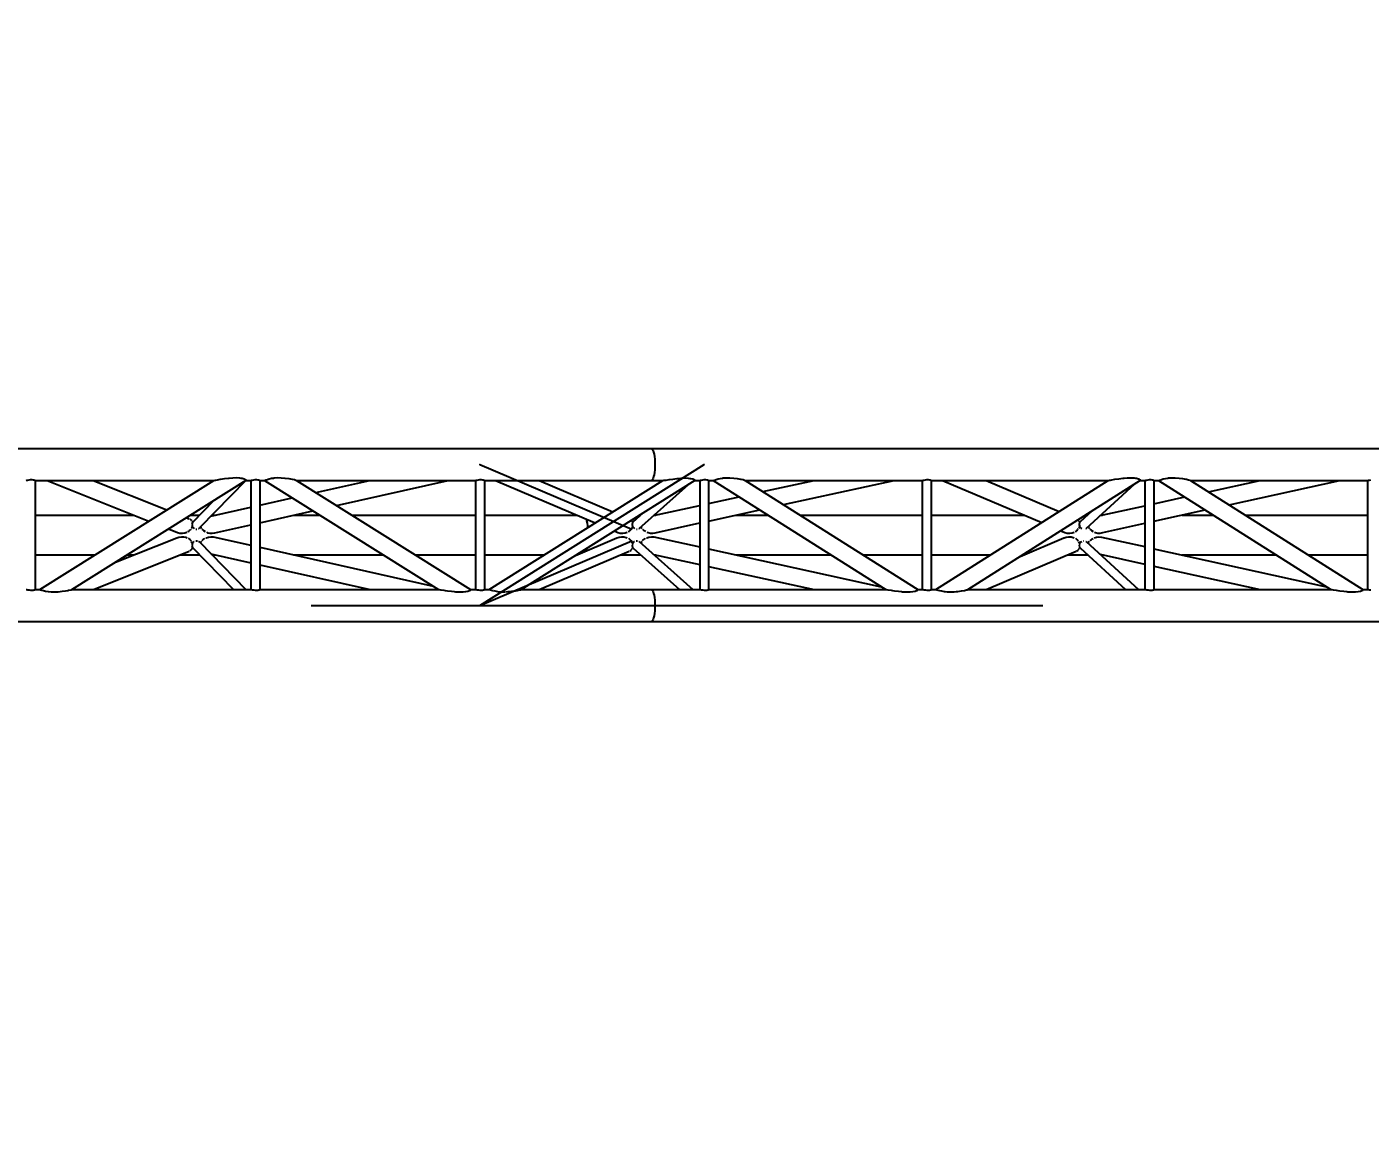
# Model space of a CAD drawing. Header units: millimetres. Extents: x 150209.93 to 150215.05, y 136675.65 to 136679.93.
# Drawn here: x 150214.3082 to 150214.6511, y 136677.9669 to 136678.2525 of the extents above; entities that cross this region are included whole.
import ezdxf

# ---------------------------------------------------------------- set-up
doc = ezdxf.new("R2010")
doc.units = ezdxf.units.MM
doc.header["$LTSCALE"] = 0.25
doc.linetypes.add('CENTER', pattern=[50.8, 31.75, -6.35, 6.35, -6.35])
doc.linetypes.add('XKITLINE00', pattern=[0])
doc.styles.add('ROMANS', font='romans.shx')
doc.dimstyles.new('MD300', dxfattribs={"dimtxt": 2.5, "dimasz": 2.5, "dimexe": 1, "dimexo": 1, "dimgap": 0.5, "dimtad": 1, "dimdec": 1, "dimlfac": 50, "dimrnd": 0.5, "dimdsep": 46, "dimtxsty": 'ROMANS', "dimcen": 1, "dimclrd": 146, "dimclre": 146, "dimclrt": 30, "dimadec": 1, "dimazin": 2, "dimtfac": 1, "dimtdec": 1, "dimtmove": 0, "dimatfit": 1, "dimfxl": 1, "dimtolj": 1, "dimtzin": 0, "dimlwd": -1, "dimlwe": -1, "dimarcsym": 0})

# ---------------------------------------------------------------- blocks, each defined once
blk = doc.blocks.new('çatıı')
at = {"color": 8, "linetype": 'XKITLINE00'}
for p, q in [((26261.4, 12570.6), (27695.3, 12570.6)), ((27695.3, 12570.6), (27696.2, 12570.3)), ((27695.3, 12570.6), (29017.3, 12570.6)), ((27695.3, 12570.6), (27696.2, 12570.3)), ((27696.2, 12570.3), (27696.9, 12569.4)), ((27696.2, 12570.3), (27696.9, 12569.4)), ((27696.9, 12569.4), (27697.7, 12567.9)), ((27696.9, 12569.4), (27697.7, 12567.9)), ((27697.7, 12567.9), (27698.3, 12565.8)), ((27697.7, 12567.9), (27698.3, 12565.8)), ((27698.3, 12565.8), (27698.9, 12563.3)), ((27698.9, 12563.3), (27699.4, 12560.4)), ((27699.4, 12560.4), (27699.7, 12557.2)), ((27699.7, 12557.2), (27699.9, 12553.8)), ((27699.9, 12553.8), (27700, 12550.3)), ((27700, 12550.3), (27699.9, 12546.7)), ((27156.7, 12532.9), (27161.2, 12533.4)), ((27161.2, 12533.4), (27166, 12533.5)), ((27166, 12533.5), (27170, 12533.2)), ((27170, 12533.2), (27171.3, 12532.9)), ((27213, 12532.9), (27214.2, 12533.1)), ((27214.2, 12533.1), (27218.3, 12533.5)), ((27218.3, 12533.5), (27223, 12533.4)), ((27223, 12533.4), (27227.7, 12532.9)), ((27698.3, 12534.7), (27697.7, 12532.7)), ((27698.3, 12534.7), (27697.7, 12532.7)), ((27698.9, 12537.2), (27698.3, 12534.7)), ((27699.4, 12540.1), (27698.9, 12537.2)), ((27699.7, 12543.3), (27699.4, 12540.1)), ((27699.9, 12546.7), (27699.7, 12543.3)), ((27733.3, 12532.8), (27738.3, 12533)), ((27738.3, 12533), (27742.5, 12532.8)), ((27786.2, 12532.9), (27787.1, 12533.1)), ((27787.1, 12533.1), (27791.2, 12533.4)), ((27791.2, 12533.4), (27795.8, 12533.3)), ((27795.8, 12533.3), (27800.7, 12532.9)), ((28298.8, 12532.9), (28302.6, 12533.3)), ((28302.6, 12533.3), (28307.5, 12533.4)), ((28307.5, 12533.4), (28311.5, 12533.2)), ((28311.5, 12533.2), (28313.2, 12532.9)), ((28354.5, 12532.8), (28355.5, 12533)), ((28355.5, 12533), (28359.5, 12533.4)), ((28359.5, 12533.4), (28364.1, 12533.3)), ((28364.1, 12533.3), (28369.1, 12532.8)), ((26897.6, 12530), (26898.4, 12530.2)), ((26898.4, 12530.2), (26899.6, 12530.3)), ((26899.6, 12530.3), (26899.7, 12530.4)), ((26899.7, 12530.4), (26901.3, 12530.7)), ((26901.3, 12530.7), (26903.1, 12530.9)), ((26903.1, 12530.9), (26904.8, 12531)), ((26904.8, 12531), (26906.4, 12530.8)), ((26906.4, 12530.8), (26907.7, 12530.6)), ((26907.7, 12530.6), (26908.1, 12530.3)), ((26908.1, 12530.3), (26908.5, 12530.3)), ((26908.5, 12530.3), (26908.8, 12530.1)), ((26908.8, 12530.1), (26908.8, 12390.5)), ((26908.8, 12530), (27137.1, 12530)), ((26914.9, 12390.6), (27137, 12530)), ((26924.4, 12530), (27054.2, 12478)), ((26955.8, 12390.5), (27178.3, 12530.2)), ((26983.2, 12530), (27077.1, 12492.4)), ((27177.7, 12529.8), (27119.1, 12469.7)), ((27137, 12529.9), (27137.1, 12530)), ((27137, 12530), (27137, 12529.9)), ((27137.1, 12530), (27138.7, 12530.3)), ((27138.7, 12530.3), (27139.5, 12530.3)), ((27139.5, 12530.3), (27141.7, 12530.8)), ((27141.7, 12530.8), (27145.2, 12531.3)), ((27145.2, 12531.3), (27145.7, 12531.5)), ((27145.7, 12531.5), (27150.7, 12532.3)), ((27150.7, 12532.3), (27155.9, 12532.9)), ((27155.9, 12532.9), (27156.7, 12532.9)), ((27171.3, 12532.9), (27173.3, 12532.7)), ((27173.3, 12532.7), (27175.7, 12532)), ((27175.7, 12532), (27176.7, 12531.3)), ((27176.7, 12531.3), (27177.2, 12531.2)), ((27177.2, 12531.2), (27178.1, 12530.6)), ((27178.1, 12530.6), (27178, 12530.3)), ((27178, 12530.3), (27178.3, 12530.2)), ((27178, 12530), (27184.4, 12530)), ((27184.2, 12530), (27184.2, 12390.6)), ((27184.3, 12530), (27184.4, 12529.9)), ((27184.4, 12530), (27185.2, 12530.2)), ((27184.4, 12529.9), (27184.4, 12530)), ((27185.2, 12530.2), (27186.3, 12530.3)), ((27186.3, 12530.3), (27186.5, 12530.4)), ((27186.5, 12530.4), (27188.1, 12530.7)), ((27188.1, 12530.7), (27189.9, 12530.9)), ((27189.9, 12530.9), (27191.6, 12531)), ((27191.6, 12531), (27193.2, 12530.8)), ((27193.2, 12530.8), (27194.5, 12530.6)), ((27194.5, 12530.6), (27194.9, 12530.3)), ((27194.9, 12530.3), (27195.3, 12530.3)), ((27195.3, 12530.3), (27195.6, 12530.1)), ((27195.6, 12530.1), (27195.6, 12390.5)), ((27195.6, 12530), (27202.1, 12530)), ((27201.7, 12530), (27202, 12529.9)), ((27201.7, 12530), (27423.8, 12390.6)), ((27202, 12529.9), (27202.3, 12530.1)), ((27202.3, 12530.1), (27203.4, 12530.3)), ((27203.4, 12530.3), (27203.6, 12530.5)), ((27203.6, 12530.5), (27205.4, 12531.1)), ((27205.4, 12531.1), (27206.3, 12531.3)), ((27206.3, 12531.3), (27207.6, 12531.9)), ((27207.6, 12531.9), (27210.6, 12532.6)), ((27210.6, 12532.6), (27213, 12532.9)), ((27227.7, 12532.9), (27228, 12532.9)), ((27228, 12532.9), (27232.6, 12532.3)), ((27232.6, 12532.3), (27236.8, 12531.5)), ((27236.8, 12531.5), (27237.5, 12531.3)), ((27237.5, 12531.3), (27240, 12530.9)), ((27240, 12530.9), (27241.8, 12530.3)), ((27241.8, 12530.3), (27242.1, 12530.3)), ((27242.1, 12530.3), (27242.7, 12530)), ((27242.7, 12530), (27471.2, 12530)), ((27242.7, 12530), (27464.8, 12390.6)), ((27267.4, 12514.5), (27336.3, 12530)), ((27293.7, 12498), (27436.2, 12530)), ((27470.9, 12530), (27470.9, 12390.6)), ((27471.1, 12530), (27471.2, 12529.9)), ((27471.2, 12530), (27472, 12530.2)), ((27471.2, 12529.9), (27471.2, 12530)), ((27472, 12530.2), (27473.1, 12530.3)), ((27473.1, 12530.3), (27473.3, 12530.4)), ((27473.3, 12530.4), (27474.9, 12530.7)), ((27474.9, 12530.7), (27476.6, 12530.9)), ((27476.6, 12530.9), (27478.4, 12531)), ((27478.4, 12531), (27480, 12530.8)), ((27480, 12530.8), (27481.3, 12530.6)), ((27481.3, 12530.6), (27481.7, 12530.3)), ((27481.7, 12530.3), (27482.1, 12530.3)), ((27482.1, 12530.3), (27482.3, 12530.1)), ((27482.3, 12530.1), (27482.3, 12390.5)), ((27482.3, 12530), (27695.3, 12530)), ((27488.4, 12390.6), (27710.1, 12530)), ((27496.5, 12530), (27623.9, 12475.8)), ((27529.3, 12390.5), (27751.3, 12530.1)), ((27552.1, 12530), (27646.3, 12489.9)), ((27679.9, 12468.6), (27742.8, 12524.8)), ((27695.3, 12530), (27696.2, 12530.3)), ((27695.3, 12530), (27696.2, 12530.3)), ((27695.3, 12530), (27710.6, 12530)), ((27696.9, 12531.2), (27696.2, 12530.3)), ((27696.9, 12531.2), (27696.2, 12530.3)), ((27697.7, 12532.7), (27696.9, 12531.2)), ((27697.7, 12532.7), (27696.9, 12531.2)), ((27710.2, 12529.9), (27711.5, 12530.1)), ((27710.2, 12529.9), (27710.2, 12530)), ((27710.2, 12529.9), (27710.2, 12529.9)), ((27711.5, 12530.1), (27712.8, 12530.2)), ((27712.8, 12530.2), (27714.2, 12530.4)), ((27714.2, 12530.4), (27718, 12530.9)), ((27718, 12530.9), (27718.7, 12531)), ((27718.7, 12531), (27722.9, 12531.7)), ((27722.9, 12531.7), (27728, 12532.3)), ((27728, 12532.3), (27730.4, 12532.4)), ((27730.4, 12532.4), (27733.3, 12532.8)), ((27742.5, 12532.8), (27744.7, 12532.4)), ((27744.7, 12532.4), (27745.8, 12532.3)), ((27745.8, 12532.3), (27748.4, 12531.8)), ((27748.4, 12531.8), (27750, 12531)), ((27750, 12531), (27751, 12530.5)), ((27751, 12530.5), (27751, 12530.2)), ((27751, 12530.2), (27751.3, 12530.1)), ((27751.1, 12530), (27757.5, 12530)), ((27757.2, 12530), (27757.2, 12390.6)), ((27757.3, 12530), (27757.4, 12529.9)), ((27757.4, 12530), (27758.2, 12530.2)), ((27757.4, 12529.9), (27757.4, 12530)), ((27758.2, 12530.2), (27759.5, 12530.3)), ((27759.5, 12530.3), (27761.1, 12530.7)), ((27759.5, 12530.3), (27759.5, 12530.3)), ((27761.1, 12530.7), (27762.9, 12530.9)), ((27762.9, 12530.9), (27764.6, 12530.9)), ((27764.6, 12530.9), (27766.2, 12530.8)), ((27766.2, 12530.8), (27767.5, 12530.6)), ((27767.5, 12530.6), (27768, 12530.3)), ((27768, 12530.3), (27768.3, 12530.3)), ((27768.3, 12530.3), (27768.6, 12530.1)), ((27768.6, 12530.1), (27768.6, 12390.5)), ((27768.6, 12530), (27775, 12530)), ((27774.5, 12530), (27994.6, 12390.6)), ((27774.6, 12530), (27774.9, 12529.9)), ((27774.9, 12529.9), (27775.2, 12530.1)), ((27775.2, 12530.1), (27776.4, 12530.3)), ((27776.4, 12530.3), (27776.5, 12530.4)), ((27776.5, 12530.4), (27778.3, 12531.1)), ((27778.3, 12531.1), (27779.4, 12531.3)), ((27779.4, 12531.3), (27780.6, 12531.8)), ((27780.6, 12531.8), (27783.5, 12532.5)), ((27783.5, 12532.5), (27786.2, 12532.9)), ((27800.7, 12532.9), (27800.8, 12532.9)), ((27800.8, 12532.9), (27805.2, 12532.3)), ((27805.2, 12532.3), (27809.4, 12531.6)), ((27809.4, 12531.6), (27810.3, 12531.3)), ((27810.3, 12531.3), (27812.6, 12530.9)), ((27812.6, 12530.9), (27814.5, 12530.3)), ((27814.5, 12530.3), (27814.7, 12530.3)), ((27814.7, 12530.3), (27815.2, 12530)), ((27815.2, 12530), (28035.4, 12390.6)), ((27815.3, 12530), (28041.7, 12530)), ((27837.9, 12515.7), (27903.2, 12530)), ((27864.2, 12499), (28005.5, 12530)), ((28041.3, 12530), (28041.3, 12390.6)), ((28041.5, 12530), (28041.5, 12529.9)), ((28041.5, 12529.9), (28041.6, 12530)), ((28041.6, 12530), (28042.4, 12530.1)), ((28042.4, 12530.1), (28043.6, 12530.3)), ((28043.6, 12530.3), (28043.7, 12530.3)), ((28043.7, 12530.3), (28045.2, 12530.7)), ((28045.2, 12530.7), (28047, 12530.9)), ((28047, 12530.9), (28048.8, 12530.9)), ((28048.8, 12530.9), (28050.4, 12530.8)), ((28050.4, 12530.8), (28051.6, 12530.6)), ((28051.6, 12530.6), (28052.2, 12530.3)), ((28052.2, 12530.3), (28052.4, 12530.3)), ((28052.4, 12530.3), (28052.7, 12530.1)), ((28052.7, 12530.1), (28052.7, 12390.5)), ((28052.7, 12530), (28279, 12530)), ((28058.7, 12390.6), (28278.7, 12530)), ((28066.9, 12530), (28193.7, 12476.1)), ((28099.3, 12390.5), (28319.8, 12530.2)), ((28122.6, 12530), (28216, 12490.3)), ((28250.5, 12468.7), (28312.6, 12525.6)), ((28278.8, 12530), (28280.4, 12530.2)), ((28278.8, 12530), (28278.8, 12529.9)), ((28280.4, 12530.2), (28281.4, 12530.3)), ((28281.4, 12530.3), (28283.3, 12530.7)), ((28283.3, 12530.7), (28287.2, 12531.3)), ((28287.2, 12531.3), (28292.2, 12532.1)), ((28292.2, 12532.1), (28297.3, 12532.8)), ((28297.3, 12532.8), (28298.8, 12532.9)), ((28313.2, 12532.9), (28314.8, 12532.7)), ((28314.8, 12532.7), (28317.2, 12532)), ((28317.2, 12532), (28318.4, 12531.3)), ((28318.4, 12531.3), (28318.7, 12531.2)), ((28318.7, 12531.2), (28319.6, 12530.6)), ((28319.5, 12530), (28325.8, 12530)), ((28319.6, 12530.6), (28319.6, 12530.3)), ((28319.6, 12530.3), (28319.8, 12530.2)), ((28325.5, 12530), (28325.5, 12390.6)), ((28325.6, 12530), (28325.7, 12529.9)), ((28325.7, 12530), (28326.6, 12530.1)), ((28325.7, 12529.9), (28325.7, 12530)), ((28326.6, 12530.1), (28327.8, 12530.3)), ((28327.8, 12530.3), (28329.4, 12530.7)), ((28327.8, 12530.3), (28327.8, 12530.3)), ((28329.4, 12530.7), (28331.2, 12530.9)), ((28331.2, 12530.9), (28332.9, 12530.9)), ((28332.9, 12530.9), (28334.5, 12530.8)), ((28334.5, 12530.8), (28335.8, 12530.6)), ((28335.8, 12530.6), (28336.3, 12530.3)), ((28336.3, 12530.3), (28336.6, 12530.3)), ((28336.6, 12530.3), (28336.9, 12530.1)), ((28336.9, 12530.1), (28336.9, 12390.5)), ((28336.9, 12530), (28343.3, 12530)), ((28342.8, 12530), (28562.9, 12390.6)), ((28343, 12530), (28343.2, 12529.9)), ((28343.2, 12529.9), (28343.5, 12530.1)), ((28343.5, 12530.1), (28344.7, 12530.3)), ((28344.7, 12530.3), (28344.8, 12530.4)), ((28344.8, 12530.4), (28346.6, 12531)), ((28346.6, 12531), (28347.7, 12531.3)), ((28347.7, 12531.3), (28348.9, 12531.8)), ((28348.9, 12531.8), (28351.9, 12532.5)), ((28351.9, 12532.5), (28354.5, 12532.8)), ((28369.1, 12532.8), (28373.6, 12532.3)), ((28373.6, 12532.3), (28377.8, 12531.5)), ((28377.8, 12531.5), (28378.7, 12531.3)), ((28378.7, 12531.3), (28380.9, 12530.8)), ((28380.9, 12530.8), (28382.8, 12530.3)), ((28382.8, 12530.3), (28383, 12530.3)), ((28383, 12530.3), (28383.5, 12530)), ((28383.5, 12530), (28603.7, 12390.6)), ((28383.6, 12530), (28610, 12530)), ((28406.5, 12515.5), (28472.4, 12530)), ((28432.8, 12498.8), (28574.1, 12530)), ((28609.6, 12530), (28609.6, 12390.6)), ((28609.8, 12530), (28609.9, 12529.9)), ((28609.9, 12530), (28610.7, 12530.1)), ((28609.9, 12529.9), (28609.9, 12530)), ((28610.7, 12530.1), (28611.9, 12530.3)), ((28611.9, 12530.3), (28612, 12530.3)), ((28612, 12530.3), (28613.6, 12530.6)), ((27136.9, 12504.1), (27109.6, 12476.2)), ((27195.6, 12498.4), (27237.1, 12507.7)), ((27768.6, 12500.5), (27807.6, 12509)), ((28336.9, 12500.1), (28376.3, 12508.8)), ((26908.8, 12485.7), (27035.1, 12485.7)), ((27102.2, 12482.4), (27104.4, 12481.5)), ((27107.5, 12485.7), (27118.8, 12485.7)), ((27133.3, 12484.4), (27184.2, 12495.8)), ((27134.6, 12485.7), (27139, 12485.7)), ((27195.6, 12475.9), (27263.5, 12491.2)), ((27238.9, 12485.7), (27272.3, 12485.7)), ((27313.3, 12485.7), (27470.9, 12485.7)), ((27482.3, 12485.7), (27600.6, 12485.7)), ((27672.4, 12477.2), (27685.2, 12488.5)), ((27680.6, 12485.7), (27682, 12485.7)), ((27698.3, 12485.1), (27757.2, 12498)), ((27699, 12485.7), (27701, 12485.7)), ((27768.6, 12478.1), (27833.9, 12492.4)), ((27803.3, 12485.7), (27844.4, 12485.7)), ((27885.2, 12485.7), (28041.3, 12485.7)), ((28052.7, 12485.7), (28171.1, 12485.7)), ((28243.1, 12477.3), (28258.2, 12491.2)), ((28249.6, 12485.7), (28252.2, 12485.7)), ((28268.2, 12485), (28325.5, 12497.6)), ((28269, 12485.7), (28271.4, 12485.7)), ((28336.9, 12477.7), (28402.5, 12492.2)), ((28373.1, 12485.7), (28412.8, 12485.7)), ((28453.5, 12485.7), (28609.6, 12485.7)), ((27079.3, 12468), (27090.8, 12463.4)), ((27104, 12464.6), (27105.1, 12465.2)), ((27104.4, 12481.5), (27105.4, 12481)), ((27105.1, 12465.2), (27106.1, 12466.2)), ((27106.1, 12466.2), (27107.1, 12467)), ((27106.4, 12480.6), (27106.6, 12480.5)), ((27106.6, 12480.5), (27107.7, 12479.6)), ((27107.7, 12467.8), (27107.1, 12467)), ((27107.7, 12479.6), (27108.2, 12479.2)), ((27108.2, 12479.2), (27108.7, 12478.5)), ((27108.6, 12469), (27108.2, 12468.4)), ((27109, 12470), (27108.6, 12469)), ((27109.5, 12471), (27109, 12470)), ((27109.1, 12478), (27109.4, 12477.5)), ((27109.2, 12475.1), (27109.1, 12473.6)), ((27109.1, 12473.6), (27109.2, 12473.3)), ((27109.3, 12475.5), (27109.2, 12475.1)), ((27109.2, 12473.3), (27109.3, 12471.7)), ((27109.6, 12476.2), (27109.3, 12475.5)), ((27109.3, 12471.7), (27109.5, 12470.9)), ((27109.4, 12477.5), (27109.5, 12476.8)), ((27109.5, 12476.8), (27109.7, 12476.3)), ((27109.5, 12470.9), (27110.1, 12470.1)), ((27110.1, 12470.1), (27110.2, 12470)), ((27110.2, 12470), (27111.3, 12468.8)), ((27111.3, 12468.8), (27112.1, 12468.4)), ((27114.2, 12467.8), (27114.6, 12467.7)), ((27114.6, 12467.7), (27115.3, 12467.8)), ((27117.6, 12468.4), (27117.9, 12468.6)), ((27117.9, 12468.6), (27119.1, 12469.7)), ((27119.1, 12469.9), (27119.1, 12469.7)), ((27119.9, 12470.6), (27120.3, 12470)), ((27120.3, 12470), (27121.4, 12468.4)), ((27121.9, 12467.8), (27123.7, 12466.1)), ((27123.7, 12466.1), (27123.9, 12465.9)), ((27123.9, 12465.9), (27125.9, 12464.6)), ((27138.1, 12463), (27184.2, 12473.4)), ((27612.1, 12480.8), (27612.8, 12478.2)), ((27612.1, 12480.8), (27612.8, 12478.2)), ((27612.8, 12478.2), (27613.4, 12475.2)), ((27612.8, 12478.2), (27613.4, 12475.2)), ((27613.4, 12475.2), (27613.9, 12471.8)), ((27613.4, 12475.2), (27613.9, 12471.8)), ((27613.9, 12471.8), (27614.1, 12469.6)), ((27613.9, 12471.8), (27614.1, 12469.6)), ((27648.3, 12465.4), (27652.8, 12463.5)), ((27665.8, 12464.6), (27667, 12465.3)), ((27667, 12465.3), (27668, 12466.2)), ((27668, 12466.2), (27668.9, 12467.1)), ((27669.5, 12467.8), (27668.9, 12467.1)), ((27670, 12479), (27670.4, 12478.5)), ((27670.4, 12469.1), (27670, 12468.5)), ((27670.8, 12470), (27670.4, 12469.1)), ((27670.8, 12478), (27671, 12477.6)), ((27671.4, 12471.3), (27670.8, 12470)), ((27671, 12477.6), (27671.2, 12476.8)), ((27671.3, 12475.4), (27671.1, 12475)), ((27671.1, 12475), (27671.1, 12473.5)), ((27671.1, 12473.5), (27671.1, 12473.3)), ((27671.1, 12473.3), (27671.3, 12471.7)), ((27671.2, 12476.8), (27671.5, 12476.2)), ((27671.4, 12476.2), (27671.3, 12475.4)), ((27671.3, 12471.7), (27671.4, 12471.3)), ((27671.4, 12471.3), (27672.1, 12470.1)), ((27672, 12476.8), (27671.5, 12476.2)), ((27672.4, 12477.2), (27672, 12476.8)), ((27672.1, 12470.1), (27672.2, 12470)), ((27672.2, 12470), (27673.4, 12468.8)), ((27673.4, 12468.8), (27674.1, 12468.4)), ((27676.3, 12467.8), (27676.7, 12467.7)), ((27676.7, 12467.7), (27677.3, 12467.8)), ((27679.5, 12468.4), (27679.9, 12468.6)), ((27682, 12470.5), (27682.4, 12470)), ((27682.4, 12470), (27683.5, 12468.5)), ((27682.4, 12470), (27682.4, 12470)), ((27684.1, 12467.8), (27685.9, 12466.2)), ((27685.9, 12466.2), (27686.1, 12466)), ((27686.1, 12466), (27688.2, 12464.6)), ((27700.4, 12463.1), (27757.2, 12475.6)), ((28218.1, 12465.7), (28223.4, 12463.5)), ((28236.4, 12464.6), (28237.6, 12465.3)), ((28237.6, 12465.3), (28238.6, 12466.2)), ((28238.6, 12466.2), (28239.5, 12467.1)), ((28240.1, 12467.8), (28239.5, 12467.1)), ((28240, 12479.6), (28240.4, 12479.3)), ((28240.4, 12479.3), (28241, 12478.5)), ((28241, 12469.1), (28240.6, 12468.5)), ((28241.4, 12470), (28241, 12469.1)), ((28241.4, 12478), (28241.6, 12477.6)), ((28242, 12471.3), (28241.4, 12470)), ((28241.6, 12477.6), (28241.8, 12476.8)), ((28241.9, 12475.5), (28241.7, 12475.1)), ((28241.7, 12475.1), (28241.7, 12473.6)), ((28241.7, 12473.6), (28241.7, 12473.4)), ((28241.7, 12473.4), (28241.9, 12471.8)), ((28241.8, 12476.8), (28242.1, 12476.3)), ((28242, 12476.2), (28241.9, 12475.5)), ((28241.9, 12471.8), (28242, 12471.3)), ((28242, 12471.4), (28242, 12471.3)), ((28242, 12471.3), (28242.7, 12470.2)), ((28242.1, 12476.3), (28242.7, 12476.9)), ((28243.1, 12477.3), (28242.7, 12476.9)), ((28242.7, 12470.2), (28242.8, 12470.1)), ((28242.8, 12470.1), (28244, 12469)), ((28244, 12469), (28245, 12468.5)), ((28249.9, 12468.5), (28250.5, 12468.7)), ((28252.8, 12470.9), (28253.3, 12470.2)), ((28253.3, 12470.2), (28253.3, 12470)), ((28253.3, 12470), (28254.5, 12468.5)), ((28255.1, 12467.8), (28256.8, 12466.4)), ((28256.8, 12466.4), (28257.1, 12466.1)), ((28257.1, 12466.1), (28259.3, 12464.6)), ((28271.6, 12463.3), (28325.5, 12475.2)), ((27011.5, 12425.5), (27089.6, 12456.7)), ((27089.6, 12456.7), (27092.5, 12457.6)), ((27090.8, 12463.4), (27093.8, 12462.7)), ((27092.5, 12457.6), (27095.6, 12458.1)), ((27093.8, 12462.7), (27096.9, 12462.5)), ((27095.6, 12458.1), (27098.6, 12458)), ((27096.9, 12462.5), (27099.9, 12462.9)), ((27098.6, 12458), (27101.5, 12457.3)), ((27099.9, 12462.9), (27102.7, 12463.8)), ((27101.5, 12457.3), (27102.9, 12456.7)), ((27102.7, 12463.8), (27102.8, 12463.9)), ((27104.3, 12456), (27106.3, 12454.5)), ((27106.3, 12454.5), (27106.3, 12454.5)), ((27106.3, 12454.5), (27107.9, 12452.8)), ((27108.3, 12452.1), (27109.1, 12450.7)), ((27109.1, 12450.7), (27109.3, 12450.5)), ((27109.3, 12448.8), (27109.2, 12448.1)), ((27109.2, 12447.9), (27109.2, 12447.2)), ((27109.3, 12450.5), (27109.5, 12449.7)), ((27109.6, 12449.9), (27109.3, 12448.8)), ((27110, 12450.5), (27109.6, 12449.9)), ((27110, 12450.5), (27110.2, 12450.7)), ((27110.2, 12450.7), (27111.3, 12451.8)), ((27111.3, 12451.8), (27111.9, 12452.1)), ((27113.9, 12452.8), (27114.6, 12452.9)), ((27114.6, 12452.9), (27116.3, 12452.7)), ((27117.6, 12452.1), (27117.8, 12452)), ((27117.8, 12452), (27119, 12450.9)), ((27119, 12450.9), (27119.1, 12450.7)), ((27119, 12450.9), (27177.9, 12390.6)), ((27120.2, 12450.7), (27119.7, 12450)), ((27120.8, 12451.7), (27120.2, 12450.7)), ((27121.1, 12452.1), (27120.8, 12451.7)), ((27122.6, 12453.7), (27121.8, 12452.8)), ((27122.6, 12453.7), (27123.6, 12454.5)), ((27123.6, 12454.5), (27124.8, 12455.5)), ((27124.8, 12455.5), (27125.7, 12456)), ((27127, 12456.7), (27127.3, 12456.8)), ((27127.3, 12456.8), (27130.1, 12457.7)), ((27127.5, 12463.9), (27129, 12463.2)), ((27129, 12463.2), (27132, 12462.6)), ((27130.1, 12457.7), (27133.2, 12458.1)), ((27132, 12462.6), (27135, 12462.6)), ((27133.2, 12458.1), (27136.2, 12457.9)), ((27135, 12462.6), (27138.1, 12463)), ((27136.2, 12457.9), (27184.2, 12447.1)), ((27598.7, 12434.1), (27651.5, 12456.6)), ((27651.5, 12456.6), (27654.4, 12457.6)), ((27652.8, 12463.5), (27655.8, 12462.8)), ((27654.4, 12457.6), (27657.5, 12458)), ((27655.8, 12462.8), (27658.9, 12462.6)), ((27657.5, 12458), (27660.5, 12457.9)), ((27658.9, 12462.6), (27661.9, 12463)), ((27660.5, 12457.9), (27663.4, 12457.2)), ((27661.9, 12463), (27664.6, 12463.9)), ((27663.4, 12457.2), (27664.6, 12456.7)), ((27666.1, 12456), (27668.1, 12454.5)), ((27668.1, 12454.5), (27668.2, 12454.4)), ((27668.2, 12454.4), (27669.7, 12452.8)), ((27670.1, 12452.1), (27670.9, 12450.6)), ((27670.9, 12450.6), (27671, 12450.4)), ((27671, 12450.4), (27671.4, 12449.4)), ((27671.2, 12447.9), (27671.1, 12447.3)), ((27671.1, 12447.3), (27671.1, 12447.1)), ((27671.3, 12448.9), (27671.2, 12448)), ((27671.4, 12449.5), (27671.3, 12448.9)), ((27672, 12450.5), (27671.4, 12449.5)), ((27672, 12450.5), (27672.2, 12450.6)), ((27672.2, 12450.6), (27673.3, 12451.8)), ((27673.3, 12451.8), (27674, 12452.1)), ((27676, 12452.8), (27676.6, 12452.9)), ((27676.6, 12452.9), (27677.6, 12452.8)), ((27679.6, 12452.1), (27679.8, 12452)), ((27679.8, 12452), (27748.6, 12390.6)), ((27682.3, 12450.6), (27681.9, 12450.1)), ((27682.9, 12451.7), (27682.3, 12450.6)), ((27683.3, 12452.1), (27682.9, 12451.7)), ((27684.8, 12453.7), (27683.9, 12452.8)), ((27684.8, 12453.7), (27685.7, 12454.4)), ((27685.7, 12454.4), (27687, 12455.4)), ((27687, 12455.4), (27688, 12456)), ((27689.3, 12456.7), (27689.5, 12456.8)), ((27689.5, 12456.8), (27692.4, 12457.7)), ((27689.7, 12463.9), (27691.2, 12463.3)), ((27691.2, 12463.3), (27694.2, 12462.7)), ((27692.4, 12457.7), (27695.5, 12458)), ((27694.2, 12462.7), (27697.3, 12462.7)), ((27695.5, 12458), (27698.6, 12457.8)), ((27697.3, 12462.7), (27700.4, 12463.1)), ((27698.6, 12457.8), (27757.2, 12445)), ((28166.1, 12432.8), (28222.1, 12456.6)), ((28222.3, 12456.7), (28225, 12457.5)), ((28223.4, 12463.5), (28226.4, 12462.8)), ((28225, 12457.5), (28228.1, 12458)), ((28226.4, 12462.8), (28229.5, 12462.6)), ((28228.1, 12458), (28231.1, 12457.9)), ((28229.5, 12462.6), (28232.4, 12463)), ((28231.1, 12457.9), (28234, 12457.2)), ((28232.4, 12463), (28235.2, 12463.9)), ((28234, 12457.2), (28235.2, 12456.7)), ((28236.7, 12456), (28238.7, 12454.4)), ((28238.7, 12454.4), (28238.8, 12454.4)), ((28238.8, 12454.4), (28240.2, 12452.8)), ((28240.7, 12452.1), (28241.5, 12450.6)), ((28241.5, 12450.6), (28241.6, 12450.4)), ((28241.6, 12450.4), (28242, 12449.2)), ((28241.8, 12447.9), (28241.7, 12447.2)), ((28241.9, 12448.8), (28241.8, 12448.1)), ((28242.1, 12449.4), (28241.9, 12448.8)), ((28242.7, 12450.4), (28242.1, 12449.4)), ((28242.7, 12450.4), (28242.8, 12450.5)), ((28242.8, 12450.5), (28243.9, 12451.6)), ((28243.9, 12451.6), (28244.8, 12452.1)), ((28247.2, 12452.8), (28247.2, 12452.8)), ((28247.2, 12452.8), (28247.3, 12452.8)), ((28250, 12452.1), (28250.4, 12451.9)), ((28250.4, 12451.9), (28317.4, 12390.6)), ((28253.2, 12450.4), (28252.7, 12449.8)), ((28253.9, 12451.6), (28253.2, 12450.4)), ((28254.3, 12452.1), (28253.9, 12451.6)), ((28255.8, 12453.6), (28255, 12452.8)), ((28255.8, 12453.6), (28256.7, 12454.2)), ((28256.7, 12454.2), (28258, 12455.3)), ((28258, 12455.3), (28259.2, 12455.9)), ((28260.6, 12456.7), (28263.6, 12457.5)), ((28260.6, 12456.6), (28260.6, 12456.7)), ((28261, 12463.9), (28262.3, 12463.4)), ((28262.3, 12463.4), (28265.3, 12462.8)), ((28263.6, 12457.5), (28266.6, 12457.9)), ((28265.3, 12462.8), (28268.5, 12462.8)), ((28266.6, 12457.9), (28269.8, 12457.6)), ((28268.5, 12462.8), (28271.6, 12463.3)), ((28269.8, 12457.6), (28325.5, 12445.4)), ((26908.8, 12434.9), (26985.5, 12434.9)), ((26983.3, 12390.6), (27105.6, 12439.5)), ((27026.5, 12434.9), (27035, 12434.9)), ((27094, 12434.9), (27118.8, 12434.9)), ((27105.6, 12439.5), (27105.6, 12439.6)), ((27106.4, 12440), (27107.5, 12440.7)), ((27107.8, 12441), (27107.5, 12440.7)), ((27108.9, 12442.1), (27107.8, 12441)), ((27109.2, 12447.2), (27109.1, 12447)), ((27109.1, 12447), (27109.2, 12445.7)), ((27109.7, 12443.9), (27109.1, 12442.6)), ((27109.2, 12445.6), (27109.2, 12445.5)), ((27109.2, 12445.5), (27109.3, 12445.1)), ((27109.3, 12445.1), (27109.6, 12444.3)), ((27109.6, 12444.3), (27162.1, 12390.6)), ((27109.8, 12444), (27109.7, 12443.9)), ((27109.8, 12444.1), (27109.8, 12444)), ((27133.3, 12436.2), (27184.2, 12424.8)), ((27134.6, 12434.9), (27139.2, 12434.9)), ((27195.6, 12444.6), (27416.9, 12394.9)), ((27238.7, 12434.9), (27353.2, 12434.9)), ((27394.2, 12434.9), (27470.9, 12434.9)), ((27482.3, 12434.9), (27558.9, 12434.9)), ((27552.3, 12390.6), (27667.2, 12439.5)), ((27599.9, 12434.9), (27600.4, 12434.9)), ((27612.8, 12442.3), (27612.1, 12439.9)), ((27612.8, 12442.3), (27612.1, 12439.9)), ((27613, 12443.1), (27612.8, 12442.3)), ((27613, 12443.1), (27612.8, 12442.3)), ((27656.3, 12434.9), (27682, 12434.9)), ((27667.2, 12439.5), (27667.3, 12439.5)), ((27668, 12440), (27669.1, 12440.6)), ((27669.4, 12441), (27669.1, 12440.6)), ((27670.6, 12442.1), (27669.4, 12441)), ((27671.4, 12443.8), (27670.8, 12442.6)), ((27671.1, 12447.1), (27671.1, 12445.7)), ((27671.1, 12445.6), (27671.1, 12445.5)), ((27671.1, 12445.5), (27671.3, 12445.1)), ((27671.3, 12445.1), (27671.4, 12444.4)), ((27671.4, 12444.4), (27671.6, 12444.3)), ((27671.5, 12443.9), (27671.4, 12443.8)), ((27671.5, 12444.3), (27671.5, 12443.9)), ((27671.6, 12444.3), (27672, 12443.8)), ((27672, 12443.8), (27672.4, 12443.4)), ((27672.4, 12443.4), (27731.6, 12390.6)), ((27698.3, 12435.5), (27757.2, 12422.6)), ((27699, 12434.9), (27701.1, 12434.9)), ((27768.6, 12442.5), (27988.9, 12394.2)), ((27803.2, 12434.9), (27924.6, 12434.9)), ((27965.4, 12434.9), (28041.3, 12434.9)), ((28052.7, 12434.9), (28128.6, 12434.9)), ((28122.7, 12390.6), (28237.8, 12439.5)), ((28169.4, 12434.9), (28171, 12434.9)), ((28227, 12434.9), (28252.2, 12434.9)), ((28237.8, 12439.5), (28237.9, 12439.5)), ((28238.6, 12440), (28239.7, 12440.6)), ((28240, 12441), (28239.7, 12440.6)), ((28241.2, 12442.1), (28240, 12441)), ((28242, 12443.8), (28241.4, 12442.6)), ((28241.7, 12447.2), (28241.7, 12446.9)), ((28241.7, 12446.9), (28241.7, 12445.8)), ((28241.7, 12445.6), (28241.7, 12445.4)), ((28241.7, 12445.4), (28241.9, 12445.1)), ((28241.9, 12445.1), (28242, 12444.3)), ((28242.1, 12443.9), (28242, 12443.8)), ((28242.1, 12444.2), (28242.1, 12443.9)), ((28242.1, 12444.2), (28242.6, 12443.7)), ((28242.6, 12443.7), (28243, 12443.3)), ((28243, 12443.3), (28300.6, 12390.6)), ((28268.2, 12435.6), (28325.5, 12423)), ((28269, 12434.9), (28271.6, 12434.9)), ((28336.9, 12442.8), (28557, 12394.3)), ((28373, 12434.9), (28492.9, 12434.9)), ((28533.7, 12434.9), (28609.6, 12434.9)), ((27195.6, 12422.2), (27336.5, 12390.6)), ((27768.6, 12420.1), (27903.3, 12390.6)), ((28336.9, 12420.5), (28472.5, 12390.6)), ((26897.6, 12390.6), (26898.4, 12390.5)), ((26898.4, 12390.5), (26899.6, 12390.4)), ((26899.6, 12390.4), (26899.7, 12390.4)), ((26899.7, 12390.4), (26901.3, 12390.1)), ((26901.3, 12390.1), (26903.1, 12389.9)), ((26903.1, 12389.9), (26904.8, 12389.9)), ((26904.8, 12389.9), (26906.4, 12390)), ((26906.4, 12390), (26907.7, 12390.2)), ((26907.7, 12390.2), (26908.1, 12390.4)), ((26908.1, 12390.4), (26908.5, 12390.4)), ((26908.5, 12390.4), (26908.8, 12390.5)), ((26908.8, 12390.6), (26915.1, 12390.6)), ((26915, 12390.6), (26916, 12390.4)), ((26915, 12390.6), (26915.1, 12390.6)), ((26915.1, 12390.6), (26915, 12390.6)), ((26916, 12390.4), (26916.5, 12390.4)), ((26916.5, 12390.4), (26917.4, 12390)), ((26917.4, 12390), (26919.4, 12389.6)), ((26919.4, 12389.6), (26919.5, 12389.5)), ((26919.5, 12389.5), (26922, 12388.7)), ((26922, 12388.7), (26925.4, 12388.2)), ((26925.4, 12388.2), (26926.1, 12388.2)), ((26926.1, 12388.2), (26929.2, 12387.8)), ((26929.2, 12387.8), (26933.6, 12387.6)), ((26933.6, 12387.6), (26938.5, 12387.9)), ((26938.5, 12387.9), (26940.7, 12388.2)), ((26940.7, 12388.2), (26943.4, 12388.4)), ((26943.4, 12388.4), (26947.9, 12389)), ((26947.9, 12389), (26950.8, 12389.6)), ((26950.8, 12389.6), (26951.7, 12389.7)), ((26951.7, 12389.7), (26954.4, 12390.2)), ((26954.4, 12390.2), (26955.1, 12390.4)), ((26955.1, 12390.4), (26955.8, 12390.5)), ((26955.9, 12390.6), (27184.5, 12390.6)), ((27184.3, 12390.6), (27184.4, 12390.6)), ((27184.4, 12390.6), (27185.2, 12390.5)), ((27184.4, 12390.6), (27184.4, 12390.6)), ((27185.2, 12390.5), (27186.4, 12390.4)), ((27186.4, 12390.4), (27186.5, 12390.4)), ((27186.5, 12390.4), (27188.1, 12390.1)), ((27188.1, 12390.1), (27189.9, 12389.9)), ((27189.9, 12389.9), (27191.6, 12389.9)), ((27191.6, 12389.9), (27193.2, 12390)), ((27193.2, 12390), (27194.5, 12390.2)), ((27194.5, 12390.2), (27194.9, 12390.4)), ((27194.9, 12390.4), (27195.3, 12390.4)), ((27195.3, 12390.4), (27195.6, 12390.5)), ((27195.6, 12390.6), (27424.3, 12390.6)), ((27423.9, 12390.6), (27424, 12390.6)), ((27424, 12390.6), (27424.8, 12390.5)), ((27424.8, 12390.5), (27426.4, 12390.4)), ((27426.4, 12390.4), (27427, 12390.3)), ((27427, 12390.3), (27430.6, 12389.7)), ((27430.6, 12389.7), (27432.2, 12389.6)), ((27432.2, 12389.6), (27435.2, 12389.1)), ((27435.2, 12389.1), (27440.3, 12388.4)), ((27440.3, 12388.4), (27443.7, 12388.2)), ((27443.7, 12388.2), (27445.6, 12387.9)), ((27445.6, 12387.9), (27450.7, 12387.6)), ((27450.7, 12387.6), (27455.1, 12387.7)), ((27455.1, 12387.7), (27458.4, 12388.2)), ((27458.4, 12388.2), (27458.6, 12388.2)), ((27458.6, 12388.2), (27461.4, 12388.7)), ((27461.4, 12388.7), (27463.3, 12389.4)), ((27463.4, 12389.6), (27463.3, 12389.4)), ((27463.4, 12389.6), (27464.5, 12390)), ((27464.8, 12390.4), (27464.5, 12390)), ((27464.8, 12390.6), (27471.3, 12390.6)), ((27464.8, 12390.6), (27464.9, 12390.4)), ((27464.8, 12390.4), (27464.9, 12390.4)), ((27471.1, 12390.6), (27471.2, 12390.6)), ((27471.2, 12390.6), (27472, 12390.5)), ((27471.2, 12390.6), (27471.2, 12390.6)), ((27472, 12390.5), (27473.1, 12390.4)), ((27473.1, 12390.4), (27473.3, 12390.4)), ((27473.3, 12390.4), (27474.9, 12390.1)), ((27474.9, 12390.1), (27476.6, 12389.9)), ((27476.6, 12389.9), (27478.4, 12389.9)), ((27478.4, 12389.9), (27480, 12390)), ((27480, 12390), (27481.3, 12390.2)), ((27481.3, 12390.2), (27481.7, 12390.4)), ((27481.7, 12390.4), (27482.1, 12390.4)), ((27482.1, 12390.4), (27482.3, 12390.5)), ((27482.3, 12390.6), (27488.7, 12390.6)), ((27488.5, 12390.6), (27488.6, 12390.6)), ((27488.6, 12390.6), (27488.6, 12390.6)), ((27488.7, 12390.6), (27489.5, 12390.5)), ((27489.5, 12390.5), (27490, 12390.4)), ((27490, 12390.4), (27490.4, 12390.3)), ((27490.5, 12390.3), (27491, 12390)), ((27491, 12390), (27492.9, 12389.6)), ((27492.9, 12389.6), (27493.1, 12389.5)), ((27493.1, 12389.5), (27493.7, 12389.4)), ((27493.8, 12389.3), (27495.7, 12388.8)), ((27495.7, 12388.8), (27499.1, 12388.3)), ((27499.1, 12388.3), (27499.6, 12388.3)), ((27499.6, 12388.3), (27502.9, 12387.9)), ((27503.1, 12387.9), (27507.4, 12387.8)), ((27507.4, 12387.8), (27508.6, 12387.8)), ((27509.3, 12387.9), (27512.2, 12388)), ((27512.2, 12388), (27514.2, 12388.3)), ((27514.2, 12388.3), (27517.1, 12388.5)), ((27517.1, 12388.5), (27521.6, 12389.1)), ((27521.6, 12389.1), (27522.7, 12389.3)), ((27522.8, 12389.4), (27524.3, 12389.6)), ((27524.3, 12389.6), (27525.4, 12389.8)), ((27525.4, 12389.8), (27528, 12390.3)), ((27528, 12390.3), (27528.6, 12390.4)), ((27528, 12390.3), (27528, 12390.3)), ((27528.6, 12390.4), (27529.3, 12390.5)), ((27529.4, 12390.6), (27695.3, 12390.6)), ((27695.3, 12390.6), (27696.2, 12390.3)), ((27695.3, 12390.6), (27757.6, 12390.6)), ((27695.3, 12390.6), (27696.2, 12390.3)), ((27696.2, 12390.3), (27696.9, 12389.4)), ((27696.2, 12390.3), (27696.9, 12389.4)), ((27696.9, 12389.4), (27697.7, 12387.9)), ((27696.9, 12389.4), (27697.7, 12387.9)), ((27697.7, 12387.9), (27698.3, 12385.8)), ((27697.7, 12387.9), (27698.4, 12385.8)), ((27698.4, 12385.8), (27698.9, 12383.3)), ((27698.9, 12383.3), (27699.4, 12380.4)), ((27699.4, 12380.4), (27699.7, 12377.2)), ((27757.3, 12390.6), (27757.4, 12390.6)), ((27757.4, 12390.6), (27758.2, 12390.5)), ((27757.4, 12390.6), (27757.4, 12390.6)), ((27758.2, 12390.5), (27759.5, 12390.4)), ((27759.5, 12390.4), (27761.1, 12390.1)), ((27761.1, 12390.1), (27762.9, 12389.9)), ((27762.9, 12389.9), (27764.6, 12389.9)), ((27764.6, 12389.9), (27766.2, 12389.9)), ((27766.2, 12389.9), (27767.5, 12390.2)), ((27767.5, 12390.2), (27768, 12390.4)), ((27768, 12390.4), (27768.3, 12390.4)), ((27768.3, 12390.4), (27768.6, 12390.5)), ((27768.6, 12390.6), (27995.1, 12390.6)), ((27994.7, 12390.6), (27994.8, 12390.6)), ((27994.8, 12390.6), (27995.5, 12390.5)), ((27995.5, 12390.5), (27997.3, 12390.4)), ((27997.3, 12390.4), (27997.8, 12390.3)), ((27997.8, 12390.3), (28001.4, 12389.8)), ((28001.4, 12389.8), (28003.2, 12389.6)), ((28003.2, 12389.6), (28005.9, 12389.1)), ((28005.9, 12389.1), (28011, 12388.4)), ((28011, 12388.4), (28014.7, 12388.1)), ((28014.7, 12388.1), (28016.2, 12387.9)), ((28016.2, 12387.9), (28021.3, 12387.6)), ((28021.3, 12387.6), (28025.7, 12387.7)), ((28025.7, 12387.7), (28029.2, 12388.1)), ((28029.2, 12388.1), (28029.3, 12388.1)), ((28029.3, 12388.1), (28032.1, 12388.6)), ((28032.1, 12388.6), (28033.9, 12389.3)), ((28034.1, 12389.6), (28033.9, 12389.3)), ((28034.1, 12389.6), (28035.1, 12389.9)), ((28035.4, 12390.4), (28035.1, 12389.9)), ((28035.4, 12390.6), (28041.8, 12390.6)), ((28035.4, 12390.6), (28035.5, 12390.4)), ((28035.4, 12390.4), (28035.5, 12390.4)), ((28041.5, 12390.6), (28041.5, 12390.6)), ((28041.5, 12390.6), (28041.6, 12390.6)), ((28041.6, 12390.6), (28042.4, 12390.5)), ((28042.4, 12390.5), (28043.7, 12390.4)), ((28043.7, 12390.4), (28045.2, 12390.1)), ((28045.2, 12390.1), (28047, 12389.9)), ((28047, 12389.9), (28048.8, 12389.9)), ((28048.8, 12389.9), (28050.4, 12389.9)), ((28050.4, 12389.9), (28051.6, 12390.2)), ((28051.6, 12390.2), (28052.2, 12390.4)), ((28052.2, 12390.4), (28052.4, 12390.4)), ((28052.4, 12390.4), (28052.7, 12390.5)), ((28052.7, 12390.6), (28059, 12390.6)), ((28058.8, 12390.6), (28058.9, 12390.6)), ((28058.9, 12390.6), (28059.7, 12390.4)), ((28059.7, 12390.4), (28060.5, 12390.4)), ((28060.5, 12390.4), (28061.2, 12390)), ((28061.2, 12390), (28063.4, 12389.5)), ((28063.4, 12389.5), (28065.8, 12388.8)), ((28065.8, 12388.8), (28069.1, 12388.2)), ((28069.1, 12388.2), (28070.3, 12388.1)), ((28070.3, 12388.1), (28072.9, 12387.7)), ((28072.9, 12387.7), (28077.2, 12387.6)), ((28077.2, 12387.6), (28082, 12387.8)), ((28082, 12387.8), (28084.7, 12388.1)), ((28084.7, 12388.1), (28086.8, 12388.3)), ((28086.8, 12388.3), (28091.2, 12388.9)), ((28091.2, 12388.9), (28094.6, 12389.5)), ((28094.6, 12389.5), (28095.2, 12389.6)), ((28095.2, 12389.6), (28097.8, 12390.1)), ((28097.8, 12390.1), (28098.7, 12390.4)), ((28098.7, 12390.4), (28099.3, 12390.5)), ((28099.4, 12390.6), (28325.9, 12390.6)), ((28325.6, 12390.6), (28325.7, 12390.6)), ((28325.7, 12390.6), (28326.6, 12390.5)), ((28325.7, 12390.6), (28325.7, 12390.6)), ((28326.6, 12390.5), (28327.8, 12390.4)), ((28327.8, 12390.4), (28329.4, 12390.1)), ((28329.4, 12390.1), (28331.2, 12389.9)), ((28331.2, 12389.9), (28332.9, 12389.8)), ((28332.9, 12389.8), (28334.5, 12389.9)), ((28334.5, 12389.9), (28335.8, 12390.1)), ((28335.8, 12390.1), (28336.3, 12390.4)), ((28336.3, 12390.4), (28336.6, 12390.4)), ((28336.6, 12390.4), (28336.9, 12390.5)), ((28336.9, 12390.6), (28563.4, 12390.6)), ((28563, 12390.6), (28563.1, 12390.6)), ((28563.1, 12390.6), (28563.9, 12390.5)), ((28563.9, 12390.5), (28565.6, 12390.4)), ((28565.6, 12390.4), (28566.1, 12390.3)), ((28566.1, 12390.3), (28569.7, 12389.7)), ((28569.7, 12389.7), (28571.6, 12389.5)), ((28571.6, 12389.5), (28574.3, 12389.1)), ((28574.3, 12389.1), (28579.4, 12388.4)), ((28579.4, 12388.4), (28583, 12388.1)), ((28583, 12388.1), (28584.6, 12387.9)), ((28584.6, 12387.9), (28589.7, 12387.6)), ((28589.7, 12387.6), (28594.1, 12387.6)), ((28594.1, 12387.6), (28597.6, 12388.1)), ((28597.6, 12388.1), (28600.4, 12388.6)), ((28597.6, 12388.1), (28597.6, 12388.1)), ((28600.4, 12388.6), (28602.3, 12389.3)), ((28602.5, 12389.5), (28602.3, 12389.3)), ((28602.5, 12389.5), (28603.5, 12389.9)), ((28603.7, 12390.4), (28603.5, 12389.9)), ((28603.7, 12390.6), (28610.1, 12390.6)), ((28603.7, 12390.6), (28603.8, 12390.4)), ((28603.7, 12390.4), (28603.8, 12390.4)), ((28609.8, 12390.6), (28609.9, 12390.6)), ((28609.9, 12390.6), (28610.7, 12390.5)), ((28609.9, 12390.6), (28609.9, 12390.6)), ((28610.7, 12390.5), (28612, 12390.4)), ((28612, 12390.4), (28613.6, 12390.1)), ((27699.7, 12363.3), (27699.4, 12360.1)), ((27699.7, 12377.2), (27700, 12373.8)), ((27700, 12366.7), (27699.7, 12363.3)), ((27700, 12373.8), (27700, 12370.3)), ((27700, 12370.3), (27700, 12366.7)), ((26261.3, 12350), (27695.3, 12350)), ((27695.3, 12350), (27696.2, 12350.3)), ((27695.3, 12350), (27696.2, 12350.3)), ((27695.3, 12350), (29028.8, 12350)), ((27696.9, 12351.2), (27696.2, 12350.3)), ((27696.9, 12351.2), (27696.2, 12350.3)), ((27697.7, 12352.7), (27696.9, 12351.2)), ((27697.7, 12352.7), (27696.9, 12351.2)), ((27698.3, 12354.7), (27697.7, 12352.7)), ((27698.4, 12354.7), (27697.7, 12352.7)), ((27698.9, 12357.2), (27698.4, 12354.7)), ((27699.4, 12360.1), (27698.9, 12357.2))]:
    blk.add_line(p, q, dxfattribs=at)
at = {"color": 8, "linetype": 'CENTER'}
for p, q in [((27476.6, 12550.3), (27670.4, 12467.8)), ((27476.6, 12370.3), (27762.9, 12550.3)), ((27476.6, 12370.3), (27670.4, 12452.8)), ((26261.3, 12370.3), (27695.3, 12370.3)), ((27695.3, 12370.3), (29052.6, 12370.3))]:
    blk.add_line(p, q, dxfattribs=at)
at = {"color": 8, "linetype": 'XKITLINE00'}
for centre in [(27476.6, 12550.3), (27762.9, 12550.3), (27670.4, 12467.8), (27670.4, 12452.8), (27476.6, 12370.3), (27476.6, 12370.3), (27695.3, 12370.3), (27695.3, 12370.3)]:
    blk.add_circle(centre, 0.05, dxfattribs=at)
blk = doc.blocks.new('*D7')
at = {"color": 146, "transparency": 16777216}
for p, q in [((150214.91743, 136678.92698), (150215.05387, 136678.92698)), ((150214.05387, 136678.89698), (150214.05387, 136678.27692)), ((150214.91743, 136678.24692), (150215.05387, 136678.24692))]:
    blk.add_line(p, q, dxfattribs=at)
for points in [[(150214.04887, 136678.89698), (150214.05887, 136678.89698), (150214.05387, 136678.92698)], [(150214.04887, 136678.27692), (150214.05887, 136678.27692), (150214.05387, 136678.24692)]]:
    blk.add_solid(points, dxfattribs=at)
at = {"layer": 'DEFPOINTS', "color": 0, "transparency": 16777216}
for p in [(150213.91743, 136678.92698), (150213.91743, 136678.24692), (150214.05387, 136678.24692)]:
    blk.add_point(p, dxfattribs=at)
at = {"color": 30, "transparency": 16777216, "insert": (150214.02887, 136678.58695), "char_height": 0.03, "attachment_point": 5, "rotation": 90, "style": 'ROMANS'}
blk.add_mtext('\\A1;34', dxfattribs=at)
blk = doc.blocks.new('*D8')
at = {"color": 146, "transparency": 16777216}
for p, q in [((150214.91743, 136678.24692), (150215.05387, 136678.24692)), ((150214.05387, 136678.21692), (150214.05387, 136677.37684)), ((150214.91743, 136677.34684), (150215.05387, 136677.34684))]:
    blk.add_line(p, q, dxfattribs=at)
for points in [[(150214.04887, 136678.21692), (150214.05887, 136678.21692), (150214.05387, 136678.24692)], [(150214.04887, 136677.37684), (150214.05887, 136677.37684), (150214.05387, 136677.34684)]]:
    blk.add_solid(points, dxfattribs=at)
at = {"layer": 'DEFPOINTS', "color": 0, "transparency": 16777216}
for p in [(150213.91743, 136678.24692), (150213.91743, 136677.34684), (150214.05387, 136677.34684)]:
    blk.add_point(p, dxfattribs=at)
at = {"color": 30, "transparency": 16777216, "insert": (150214.02887, 136677.79688), "char_height": 0.03, "attachment_point": 5, "rotation": 90, "style": 'ROMANS'}
blk.add_mtext('\\A1;45', dxfattribs=at)

msp = doc.modelspace()

# ---------------------------------------------------------------- block references
at = {"xscale": 0.0002000170049888334, "yscale": 0.0002000170049888334, "zscale": 0.0002000170049888334}
msp.add_blockref('çatıı', (150208.92807, 136675.63059), dxfattribs=at)

# ---------------------------------------------------------------- dimensions: what is measured, and where the dimension line sits
for p1, p2, picture, middle in [((150213.91743, 136678.92698), (150213.91743, 136678.24692), '*D7', (150214.02887, 136678.58695)), ((150213.91743, 136678.24692), (150213.91743, 136677.34684), '*D8', (150214.02887, 136677.79688))]:
    dim = msp.add_aligned_dim(p1=p1, p2=p2, distance=0.13644, dimstyle='MD300', override={"dimtxt": 0.03, "dimasz": 0.03, "dimgap": 0.01})
    dim.commit()
    dim.dimension.update_dxf_attribs({"geometry": picture, "text_midpoint": middle})

doc.saveas('drawing.dxf')
